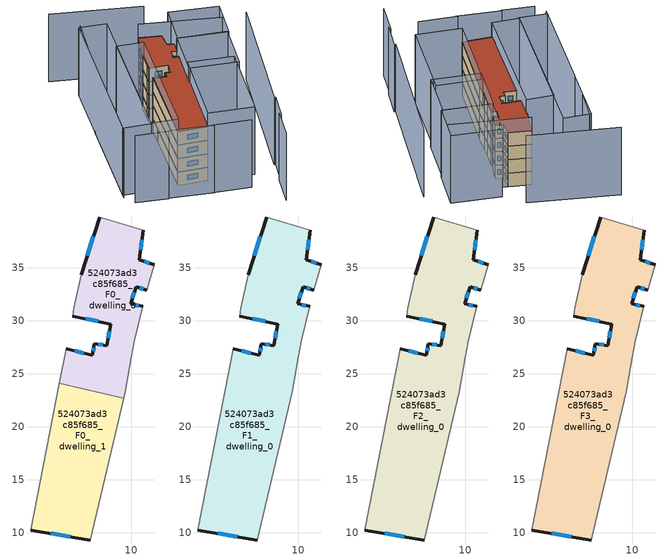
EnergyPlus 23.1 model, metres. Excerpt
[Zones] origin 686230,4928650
524073ad3c85f685_F0_dwelling_0
 floor ground (EU_floor_Construction): 9.41,23.29 10.01,26.57 10.28,28.08 11.08,31.35 9.94,31.6 10.44,33.22 11.45,32.85 12.16,35.27 10.76,35.76 11.1,38.54 7,39.78 5.28,34.33 4.6,31.17 4.5,30.43 8.07,29.68 7.67,27.65 6.53,27.84 6.33,26.74 3.85,27.37 3.21,24.09 9.27,22.7 z0
 wall outside (EU_wall_Construction): 5.28,34.33 7,39.78 / 11.1,38.54 10.76,35.76 12.16,35.27 / 11.45,32.85 10.44,33.22 9.94,31.6 11.08,31.35 / 3.85,27.37 6.33,26.74 6.53,27.84 7.67,27.65 8.07,29.68 4.5,30.43 z0:3
 wall adiabatic (EU_wall_Construction): 4.5,30.43 4.6,31.17 5.28,34.33 / 7,39.78 11.1,38.54 / 12.16,35.27 11.45,32.85 / 11.08,31.35 10.28,28.08 10.01,26.57 9.41,23.29 9.27,22.7 / 3.21,24.09 3.85,27.37 z0:3
 wall to 524073ad3c85f685_F0_dwelling_1 (EU_wall_Construction): 9.27,22.7 3.21,24.09 z0:3
 window (EU_Window_Construction): 5.85,36.15 6.43,37.96 / 10.99,37.61 10.87,36.69 / 11.22,35.6 11.69,35.43 / 11.11,32.98 10.78,33.1 / 10.28,32.68 10.11,32.14 / 10.32,31.52 10.7,31.43 / 4.68,27.16 5.51,26.95 / 6.4,27.11 6.46,27.48 / 6.91,27.78 7.29,27.72 / 7.8,28.33 7.94,29 / 6.88,29.93 5.69,30.18 z1:2
524073ad3c85f685_F0_dwelling_1
 floor ground (EU_floor_Construction): 6.12,9.33 9.27,22.7 3.21,24.09 0.53,10.25 z0
 wall outside (EU_wall_Construction): 6.12,9.33 0.53,10.25 z0:3
 wall adiabatic (EU_wall_Construction): 9.27,22.7 6.12,9.33 / 0.53,10.25 3.21,24.09 z0:3
 window (EU_Window_Construction): 4.25,9.64 2.39,9.95 z1:2
524073ad3c85f685_F1_dwelling_0
 floor to 524073ad3c85f685_F0_dwelling_0 (EU_floor_Construction): 9.41,23.29 10.01,26.57 10.28,28.08 11.08,31.35 9.94,31.6 10.44,33.22 11.45,32.85 12.16,35.27 10.76,35.76 11.1,38.54 7,39.78 5.28,34.33 4.6,31.17 4.5,30.43 8.07,29.68 7.67,27.65 6.53,27.84 6.33,26.74 3.85,27.37 3.21,24.09 9.27,22.7 z3
 floor to 524073ad3c85f685_F0_dwelling_1 (EU_floor_Construction): 6.12,9.33 9.27,22.7 3.21,24.09 0.53,10.25 z3
 wall outside (EU_wall_Construction): 5.28,34.33 7,39.78 / 11.1,38.54 10.76,35.76 12.16,35.27 / 11.45,32.85 10.44,33.22 9.94,31.6 11.08,31.35 / 6.12,9.33 0.53,10.25 / 3.85,27.37 6.33,26.74 6.53,27.84 7.67,27.65 8.07,29.68 4.5,30.43 z3:6
 wall adiabatic (EU_wall_Construction): 4.5,30.43 4.6,31.17 5.28,34.33 / 7,39.78 11.1,38.54 / 12.16,35.27 11.45,32.85 / 11.08,31.35 10.28,28.08 10.01,26.57 9.41,23.29 6.12,9.33 / 0.53,10.25 3.85,27.37 z3:6
 window (EU_Window_Construction): 5.85,36.15 6.43,37.96 / 10.99,37.61 10.87,36.69 / 11.22,35.6 11.69,35.43 / 11.11,32.98 10.78,33.1 / 10.28,32.68 10.11,32.14 / 10.32,31.52 10.7,31.43 / 4.25,9.64 2.39,9.95 / 4.68,27.16 5.51,26.95 / 6.4,27.11 6.46,27.48 / 6.91,27.78 7.29,27.72 / 7.8,28.33 7.94,29 / 6.88,29.93 5.69,30.18 z4:5
524073ad3c85f685_F2_dwelling_0
 floor to 524073ad3c85f685_F1_dwelling_0 (EU_floor_Construction): 6.12,9.33 9.41,23.29 10.01,26.57 10.28,28.08 11.08,31.35 9.94,31.6 10.44,33.22 11.45,32.85 12.16,35.27 10.76,35.76 11.1,38.54 7,39.78 5.28,34.33 4.6,31.17 4.5,30.43 8.07,29.68 7.67,27.65 6.53,27.84 6.33,26.74 3.85,27.37 0.53,10.25 z6
 wall outside (EU_wall_Construction): 5.28,34.33 7,39.78 / 11.1,38.54 10.76,35.76 12.16,35.27 / 11.45,32.85 10.44,33.22 9.94,31.6 11.08,31.35 / 6.12,9.33 0.53,10.25 / 3.85,27.37 6.33,26.74 6.53,27.84 7.67,27.65 8.07,29.68 4.5,30.43 z6:9
 wall adiabatic (EU_wall_Construction): 4.5,30.43 4.6,31.17 5.28,34.33 / 7,39.78 11.1,38.54 / 12.16,35.27 11.45,32.85 / 11.08,31.35 10.28,28.08 10.01,26.57 9.41,23.29 6.12,9.33 / 0.53,10.25 3.85,27.37 z6:9
 window (EU_Window_Construction): 5.85,36.15 6.43,37.96 / 10.99,37.61 10.87,36.69 / 11.22,35.6 11.69,35.43 / 11.11,32.98 10.78,33.1 / 10.28,32.68 10.11,32.14 / 10.32,31.52 10.7,31.43 / 4.25,9.64 2.39,9.95 / 4.68,27.16 5.51,26.95 / 6.4,27.11 6.46,27.48 / 6.91,27.78 7.29,27.72 / 7.8,28.33 7.94,29 / 6.88,29.93 5.69,30.18 z7:8
524073ad3c85f685_F3_dwelling_0
 floor to 524073ad3c85f685_F2_dwelling_0 (EU_floor_Construction): 6.12,9.33 9.41,23.29 10.01,26.57 10.28,28.08 11.08,31.35 9.94,31.6 10.44,33.22 11.45,32.85 12.16,35.27 10.76,35.76 11.1,38.54 7,39.78 5.28,34.33 4.6,31.17 4.5,30.43 8.07,29.68 7.67,27.65 6.53,27.84 6.33,26.74 3.85,27.37 0.53,10.25 z9
 wall outside (EU_wall_Construction): 5.28,34.33 7,39.78 / 11.1,38.54 10.76,35.76 12.16,35.27 / 11.45,32.85 10.44,33.22 9.94,31.6 11.08,31.35 / 6.12,9.33 0.53,10.25 / 3.85,27.37 6.33,26.74 6.53,27.84 7.67,27.65 8.07,29.68 4.5,30.43 z9:12
 wall adiabatic (EU_wall_Construction): 4.5,30.43 4.6,31.17 5.28,34.33 / 7,39.78 11.1,38.54 / 12.16,35.27 11.45,32.85 / 11.08,31.35 10.28,28.08 10.01,26.57 9.41,23.29 6.12,9.33 / 0.53,10.25 3.85,27.37 z9:12
 window (EU_Window_Construction): 5.85,36.15 6.43,37.96 / 10.99,37.61 10.87,36.69 / 11.22,35.6 11.69,35.43 / 11.11,32.98 10.78,33.1 / 10.28,32.68 10.11,32.14 / 10.32,31.52 10.7,31.43 / 4.25,9.64 2.39,9.95 / 4.68,27.16 5.51,26.95 / 6.4,27.11 6.46,27.48 / 6.91,27.78 7.29,27.72 / 7.8,28.33 7.94,29 / 6.88,29.93 5.69,30.18 z10:11
 roof outside (EU_roof_Construction): 11.1,38.54 10.76,35.76 12.16,35.27 11.45,32.85 10.44,33.22 9.94,31.6 11.08,31.35 10.28,28.08 10.01,26.57 9.41,23.29 6.12,9.33 0.53,10.25 3.85,27.37 6.33,26.74 6.53,27.84 7.67,27.65 8.07,29.68 4.5,30.43 4.6,31.17 5.28,34.33 7,39.78 z12
shading: -8.78,8.85 -2.77,7.35 / -2.71,7.59 5.5,5.49 / 5.15,5.63 12.36,3.92 / 16.18,-2.52 17.72,3.68 / -5.66,31.62 -9.89,11.27 / 17.92,3.21 19.37,8.45 / 19.09,8.52 26.24,34.47 / 21.65,35.12 7,39.78 / 10.45,44.44 -6.2,49.77 / -2.64,44.04 -4.49,37.21 / 6.12,9.33 9.77,25.2 / 9.77,25.2 18.31,23.24 / 18.31,23.24 14.66,7.37 / 14.66,7.37 6.12,9.33 / -4.55,11.09 0.42,35.41 / 0.42,35.41 5.46,34.38 / 5.46,34.38 0.49,10.06 / 0.49,10.06 -4.55,11.09 / 11.43,32.86 20.56,30.67 / 20.56,30.67 18.3,21.24 / 18.3,21.24 9.16,23.44 / 9.16,23.44 11.43,32.86 / 13.41,40.76 22.71,38.45 / 22.71,38.45 20.75,30.55 / 20.75,30.55 11.45,32.85 / 11.45,32.85 13.41,40.76 / -9.75,11.95 -3.17,43.56 / -3.17,43.56 1.98,42.49 / 1.98,42.49 -4.6,10.88 / -4.6,10.88 -9.75,11.95 z0:15
[Building]
EU S2 Campaign: North Axis=0; Terrain=City; Solar Distribution=FullExterior
[Site:Location]
Bologna: Latitude=44.5; Longitude=11.25; Time Zone=1; Elevation=37
[SizingPeriod:WeatherFileDays]
AnnualSizingPeriod: Begin Month=1; Begin Day of Month=1; End Month=12; End Day of Month=31; Day of Week for Start Day=Monday; Use Weather File Daylight Saving Period=No; Use Weather File Rain and Snow Indicators=No
[MATERIAL]
EU_InternalMass_Material: Roughness=MediumRough; Thickness=0.1; Conductivity=1; Density=1800; Specific Heat=900; Thermal Absorptance=0.9; Solar Absorptance=0.7; Visible Absorptance=0.7
[MATERIAL:NOMASS] Roughness=MediumRough; Thermal Absorptance=0.9; Solar Absorptance=0.7; Visible Absorptance=0.7
Name | Thermal Resistance
EU_wall_NoMass | 0.937881
EU_roof_NoMass | 0.548572
EU_floor_NoMass | 0.71348
[WINDOWMATERIAL:SIMPLEGLAZINGSYSTEM]
EU_Window_SimpleGlazing: UFactor=4.25633; Solar Heat Gain Coefficient=0.85; Visible Transmittance=0.85
[CONSTRUCTION]
EU_wall_Construction: EU_wall_NoMass
EU_roof_Construction: EU_roof_NoMass
EU_floor_Construction: EU_floor_NoMass
EU_InternalMass_Construction: EU_InternalMass_Material
EU_Window_Construction: EU_Window_SimpleGlazing
[ZONE] Type=1; Multiplier=1; Ceiling Height=autocalculate; Floor Area=autocalculate; Part of Total Floor Area=Yes
Name | Volume
524073ad3c85f685_F0_dwelling_0 | 247.661
524073ad3c85f685_F1_dwelling_0 | 495.328
524073ad3c85f685_F2_dwelling_0; 524073ad3c85f685_F3_dwelling_0 | 495.345
524073ad3c85f685_F0_dwelling_1 | 247.666
[INTERNALMASS] Construction=EU_InternalMass_Construction
Name | Zone or ZoneList | Surface Area
524073ad3c85f685_F0_dwelling_0_EU_InternalMass | 524073ad3c85f685_F0_dwelling_0 | 82.554
524073ad3c85f685_F0_dwelling_1_EU_InternalMass | 524073ad3c85f685_F0_dwelling_1 | 82.5553
524073ad3c85f685_F1_dwelling_0_EU_InternalMass | 524073ad3c85f685_F1_dwelling_0 | 165.115
524073ad3c85f685_F2_dwelling_0_EU_InternalMass | 524073ad3c85f685_F2_dwelling_0 | 165.115
524073ad3c85f685_F3_dwelling_0_EU_InternalMass | 524073ad3c85f685_F3_dwelling_0 | 165.115
[OTHEREQUIPMENT] Fuel Type=Electricity; Design Level Calculation Method=Watts/Area; Power per Zone Floor Area=1; Fraction Latent=0; Fraction Radiant=0; Fraction Lost=0; Carbon Dioxide Generation Rate=0; EndUse Subcategory=EU_Step8_InternalGains
Name | Zone or ZoneList or Space or SpaceList | Schedule
EU_Step8_InternalGain_524073ad3c85f685_F0_dwelling_0_f000 | 524073ad3c85f685_F0_dwelling_0 | EU_Step8_GainSchedule_524073ad3c85f685_F0_dwelling_0_f000
EU_Step8_InternalGain_524073ad3c85f685_F0_dwelling_1_f000 | 524073ad3c85f685_F0_dwelling_1 | EU_Step8_GainSchedule_524073ad3c85f685_F0_dwelling_1_f000
EU_Step8_InternalGain_524073ad3c85f685_F1_dwelling_0_f000 | 524073ad3c85f685_F1_dwelling_0 | EU_Step8_GainSchedule_524073ad3c85f685_F1_dwelling_0_f000
EU_Step8_InternalGain_524073ad3c85f685_F2_dwelling_0_f000 | 524073ad3c85f685_F2_dwelling_0 | EU_Step8_GainSchedule_524073ad3c85f685_F2_dwelling_0_f000
EU_Step8_InternalGain_524073ad3c85f685_F3_dwelling_0_f000 | 524073ad3c85f685_F3_dwelling_0 | EU_Step8_GainSchedule_524073ad3c85f685_F3_dwelling_0_f000
[ZONEVENTILATION:DESIGNFLOWRATE] Schedule=EU_AlwaysOn; Design Flow Rate Calculation Method=AirChanges/Hour; Air Changes per Hour=0.687892; Ventilation Type=Natural; Fan Pressure Rise=0; Fan Total Efficiency=1; Constant Term Coefficient=1; Temperature Term Coefficient=0; Velocity Term Coefficient=0; Velocity Squared Term Coefficient=0; Minimum Indoor Temperature=-100; Maximum Indoor Temperature=100; Delta Temperature=-100; Minimum Outdoor Temperature=-100; Maximum Outdoor Temperature=100; Maximum Wind Speed=40
Name | Zone or ZoneList or Space or SpaceList
EU_ConstantAir_524073ad3c85f685_F0_dwelling_0 | 524073ad3c85f685_F0_dwelling_0
EU_ConstantAir_524073ad3c85f685_F0_dwelling_1 | 524073ad3c85f685_F0_dwelling_1
EU_ConstantAir_524073ad3c85f685_F1_dwelling_0 | 524073ad3c85f685_F1_dwelling_0
EU_ConstantAir_524073ad3c85f685_F2_dwelling_0 | 524073ad3c85f685_F2_dwelling_0
EU_ConstantAir_524073ad3c85f685_F3_dwelling_0 | 524073ad3c85f685_F3_dwelling_0
[HVACTEMPLATE:THERMOSTAT] Constant Heating Setpoint=20; Constant Cooling Setpoint=50
EU_HeatOnly_524073ad3c85f685_F0_dwelling_0; EU_HeatOnly_524073ad3c85f685_F0_dwelling_1; EU_HeatOnly_524073ad3c85f685_F1_dwelling_0; EU_HeatOnly_524073ad3c85f685_F2_dwelling_0; EU_HeatOnly_524073ad3c85f685_F3_dwelling_0
[HVACTEMPLATE:ZONE:IDEALLOADSAIRSYSTEM] System Availability Schedule=EU_AlwaysOn; Maximum Heating Supply Air Temperature=50; Minimum Cooling Supply Air Temperature=13; Maximum Heating Supply Air Humidity Ratio=0.0156; Minimum Cooling Supply Air Humidity Ratio=0.0077; Heating Limit=NoLimit; Cooling Limit=NoLimit; Heating Availability Schedule=EU_AlwaysOn; Cooling Availability Schedule=EU_CoolingOff; Dehumidification Control Type=ConstantSensibleHeatRatio; Cooling Sensible Heat Ratio=0.7; Dehumidification Setpoint=60; Humidification Control Type=None; Humidification Setpoint=30; Outdoor Air Method=None; Outdoor Air Flow Rate per Person=0.00944; Outdoor Air Flow Rate per Zone Floor Area=0; Outdoor Air Flow Rate per Zone=0; Demand Controlled Ventilation Type=None; Outdoor Air Economizer Type=NoEconomizer; Heat Recovery Type=None; Sensible Heat Recovery Effectiveness=0.7; Latent Heat Recovery Effectiveness=0.65
Name | Template Thermostat
524073ad3c85f685_F0_dwelling_0 | EU_HeatOnly_524073ad3c85f685_F0_dwelling_0
524073ad3c85f685_F0_dwelling_1 | EU_HeatOnly_524073ad3c85f685_F0_dwelling_1
524073ad3c85f685_F1_dwelling_0 | EU_HeatOnly_524073ad3c85f685_F1_dwelling_0
524073ad3c85f685_F2_dwelling_0 | EU_HeatOnly_524073ad3c85f685_F2_dwelling_0
524073ad3c85f685_F3_dwelling_0 | EU_HeatOnly_524073ad3c85f685_F3_dwelling_0
[SIZING:ZONE] Zone Cooling Design Supply Air Temperature Input Method=SupplyAirTemperature; Zone Cooling Design Supply Air Temperature=13; Zone Heating Design Supply Air Temperature Input Method=SupplyAirTemperature; Zone Heating Design Supply Air Temperature=50; Zone Cooling Design Supply Air Humidity Ratio=0.008; Zone Heating Design Supply Air Humidity Ratio=0.008; Cooling Design Air Flow Method=DesignDay; Cooling Design Air Flow Rate=0; Cooling Minimum Air Flow per Zone Floor Area=0.000762; Cooling Minimum Air Flow=0; Cooling Minimum Air Flow Fraction=0.2; Heating Design Air Flow Method=DesignDay; Heating Design Air Flow Rate=0; Heating Maximum Air Flow per Zone Floor Area=0.002032; Heating Maximum Air Flow=0.141576; Heating Maximum Air Flow Fraction=0.3; Account for Dedicated Outdoor Air System=No; Dedicated Outdoor Air System Control Strategy=NeutralSupplyAir; Dedicated Outdoor Air Low Setpoint Temperature for Design=autosize; Dedicated Outdoor Air High Setpoint Temperature for Design=autosize; Zone Load Sizing Method=Sensible Load Only No Latent Load; Zone Latent Cooling Design Supply Air Humidity Ratio Input Method=HumidityRatioDifference; Zone Cooling Design Supply Air Humidity Ratio Difference=0.005; Zone Latent Heating Design Supply Air Humidity Ratio Input Method=HumidityRatioDifference; Zone Humidification Design Supply Air Humidity Ratio Difference=0.005
524073ad3c85f685_F0_dwelling_0; 524073ad3c85f685_F0_dwelling_1; 524073ad3c85f685_F1_dwelling_0; 524073ad3c85f685_F2_dwelling_0; 524073ad3c85f685_F3_dwelling_0
[SCHEDULE:CONSTANT]
Name | Hourly Value
EU_AlwaysOn | 1
EU_CoolingOff | 0
[SCHEDULE:FILE] Column Number=1; Rows to Skip at Top=0; Number of Hours of Data=8760; Column Separator=Comma; Interpolate to Timestep=No; Minutes per Item=60; Adjust Schedule for Daylight Savings=Yes
Name | File
EU_Step8_GainSchedule_524073ad3c85f685_F0_dwelling_0_f000 | ../../schedules/524073ad3c85f685/524073ad3c85f685_F0_dwelling_0_f000_gain.csv
EU_Step8_GainSchedule_524073ad3c85f685_F0_dwelling_1_f000 | ../../schedules/524073ad3c85f685/524073ad3c85f685_F0_dwelling_1_f000_gain.csv
EU_Step8_GainSchedule_524073ad3c85f685_F1_dwelling_0_f000 | ../../schedules/524073ad3c85f685/524073ad3c85f685_F1_dwelling_0_f000_gain.csv
EU_Step8_GainSchedule_524073ad3c85f685_F2_dwelling_0_f000 | ../../schedules/524073ad3c85f685/524073ad3c85f685_F2_dwelling_0_f000_gain.csv
EU_Step8_GainSchedule_524073ad3c85f685_F3_dwelling_0_f000 | ../../schedules/524073ad3c85f685/524073ad3c85f685_F3_dwelling_0_f000_gain.csv
